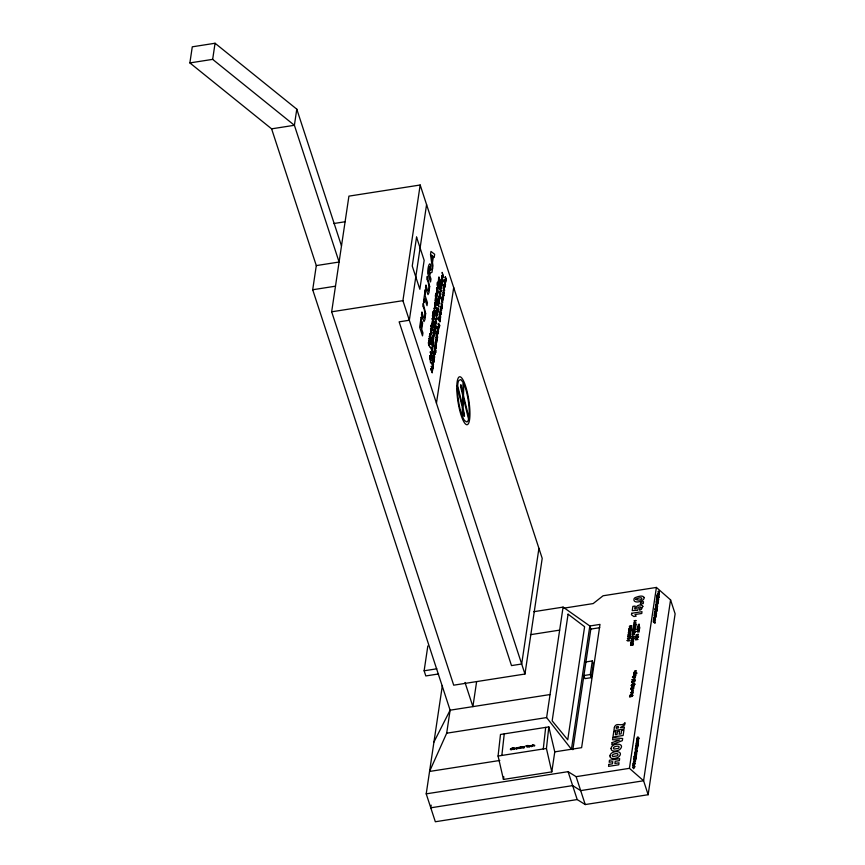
<?xml version="1.0" encoding="UTF-8"?>
<svg xmlns="http://www.w3.org/2000/svg" width="865" height="865" viewBox="0 0 865 865"><rect width="100%" height="100%" fill="white"/><g stroke="black" fill="none" stroke-linecap="round" stroke-linejoin="round"><path stroke-width="1.3" d="M498.078 756.042L500.478 734.461L548.832 726.892L554.779 751.858L551.794 771.872L503.441 779.441L498.078 756.042L546.431 748.474L548.832 726.892M501.851 755.448L504.252 733.866M520.092 747.014L520.611 746.636L519.941 748.42L520.557 747.111M543.274 748.971L545.674 727.389M499.797 760.465L429.559 771.45L446.686 733.196L450.114 710.187L312.697 289.753L316.298 265.587L271.61 128.842L189.878 62.918L192.279 46.818L215.061 43.25L296.792 109.174L341.491 245.919M316.298 265.587L339.091 262.03L294.392 125.284L212.66 59.361L215.061 43.25M296.792 109.174L294.392 125.284L271.61 128.842M331.663 311.8L348.919 196.139L420.174 185.002L542.204 558.368L524.958 674.03L453.703 685.177L331.663 311.8L402.917 300.663L420.174 185.002M426.575 204.583L409.329 320.245L399.143 321.845L511.496 665.596L521.682 664.006L538.927 548.345M437.02 288.683L437.982 291.635L437.236 287.548L437.214 288.791M438.079 281.558L439.161 286.791L438.198 281.914M442.156 297.506L442.372 296.36L442.675 298.522M443.172 300.058L442.35 297.603M436.447 403.231L453.693 287.558M438.544 673.954L425.818 675.943L424.131 670.786L427.829 645.971M563.991 608.138L593.163 603.575L603.1 595.769L656.405 587.432L670.57 599.877L675.122 613.826L648.145 794.719L585.237 804.558L577.204 799.563L435.333 821.75L426.218 793.854L442.372 685.491M431.17 805.153L430.77 807.802L572.652 785.615L580.685 790.61L643.592 780.771L670.57 599.877M476.626 681.642L472.906 706.619L465.002 682.453M503.441 779.441L503.83 776.77M563.083 607.111L589.822 625.99L571.441 749.263L546.615 717.572L563.083 607.111L533.77 611.696M572.846 749.706L590.827 629.093L589.822 625.99L599.996 624.4L581.615 747.663L554.779 751.858M590.298 674.538L583.929 675.533L584.945 678.636L591.303 677.641L590.298 674.538L592.32 660.925L585.962 661.93M591.303 677.641L593.336 664.028L592.32 660.925M648.145 794.719L643.592 780.771L629.428 768.336L656.405 587.432M433.949 742.029L450.114 710.187L550.043 694.552M189.878 62.918L212.66 59.361M333.706 223.538L345.092 221.754M312.697 289.753L335.479 286.185M530.396 634.694L559.655 630.12M590.827 629.093L599.737 627.698M631.245 625.827L630.455 626.314L630.553 625.622L631.774 625.719A1.741 0.995 -18.1 0 1 631.807 626.206L631.612 626.541A1.081 0.616 -18.1 0 1 631.245 626.811L629.742 627.093A1.135 0.649 -18.1 0 1 629.396 626.941C629.579 624.195 629.763 628.325 631.407 626.076A1.135 0.649 -18.1 0 0 631.277 625.86M424.131 670.786L436.847 668.796M446.686 733.196L546.615 717.572M426.218 793.854L568.089 771.666L576.122 776.673L585.237 804.558M576.122 776.673L629.428 768.336M432.478 268.928L430.489 270.107C431.527 259.673 427.721 263.306 427.71 273.297L430.543 281.947L430.975 279.027L429.797 275.405L430.381 272.929L431.959 272.421L432.965 265.717L432.5 262.56L433.354 256.764L434.187 257.467L434.663 254.288L430.975 251.434L430.511 254.526L432.5 268.82M658.362 600.883L657.93 601.499L656.567 599.337L656.384 600.505L658.189 602.083L658.622 599.196L656.73 598.245L658.384 600.775M637.97 744.949L637.537 745.565L636.164 743.392L635.991 744.56L637.797 746.149L638.229 743.262L636.326 742.311L637.992 744.841M442.447 299.82C442.653 307.032 441.107 292.111 441.604 300.609A3.168 0.714 81.1 0 0 441.842 301.604L442.653 302.966L442.35 298.933L442.318 300.75M568.089 771.666L577.204 799.563M402.917 300.663L524.958 674.03M546.431 748.474L551.794 771.872M435.419 300.533L436.079 302.804L435.419 300.533M436.295 337.945L436.944 340.215L436.295 337.945M612.334 755.534L612.431 756.053A1.935 1.103 -18.1 0 0 613.242 756.497L616.896 755.923A1.903 1.081 -18.1 0 0 617.88 755.199C618.929 752.745 614.745 753.685 613.555 754.226A1.925 1.103 -18.1 0 0 612.593 754.95L612.334 755.534M613.447 748.084L613.534 748.603A1.935 1.103 -18.1 0 0 614.345 749.036L618.01 748.463A1.903 1.081 -18.1 0 0 618.994 747.749C620.043 745.295 615.858 746.236 614.669 746.776A1.925 1.103 -18.1 0 0 613.696 747.501L613.447 748.084M632.045 679.825C635.656 681.696 635.634 676.787 632.045 679.825M642.868 606.311L641.387 609.414L639.657 610.225L639.613 608.484C644.382 606.625 635.688 606.116 638.197 608.755L637.624 610.322L632.239 610.614L632.866 606.387L635.126 606.041L634.694 608.895L636.197 608.809C634.867 605.468 641.506 603.446 642.868 606.311M433.441 337.188C434.457 338.993 432.63 339.015 433.7 341.945L433.538 343.016L432.208 338.961L432.987 335.339L433.441 337.188M434.284 353.331L435.041 354.564L434.176 354.639L434.63 357.342L433.3 353.277L433.722 351.309L434.284 353.331M434.727 348.454L435.355 350.693L434.727 348.454M438.09 282.682L438.717 284.92L438.09 282.682M438.447 280.238L439.074 282.477L438.447 280.238M439.29 297.949C440.112 301.723 439.258 293.235 439.258 291.689L440.912 293.624L440.728 294.792L440.361 294.327C441.139 298.187 438.241 299.441 439.55 302.707L439.388 303.788L438.068 299.723L438.836 296.1L439.29 297.949M442.188 282.412C441.172 287.807 440.988 275.265 442.188 282.412M630.92 692.692L632.25 693.114L633.288 692.076L630.92 692.692M431.138 369.074L431.657 371.009L431.138 369.074M431.505 366.63L432.024 368.566L431.505 366.63M432.057 362.965L432.576 364.9L432.057 362.965M435.603 350.498L435.333 351.222L434.781 346.973L435.798 352.563L435.549 349.914L435.603 350.498M439.334 282.282L439.139 283.06L438.501 278.757L439.517 284.347L439.279 281.709L439.334 282.282M429.375 336.171L429.992 338.356L429.375 336.171M432.587 357.937L433.192 360.132L432.587 357.937M510.426 749.079L510.469 749.436A1.146 0.714 -19.4 0 0 510.674 749.663A1.092 0.67 -19.4 0 0 511.237 749.793L512.567 749.058L511.15 749.458L511.085 748.603L512.491 748.117L510.426 749.079M631.223 688.583C633.58 690.205 633.558 686.248 631.223 688.583M430.381 336.269L430.997 338.453L430.381 336.269M431.462 334.02C430.467 335.22 430.77 329.176 431.462 334.02M433.581 358.034L434.198 360.229L433.581 358.034M436.263 293.635C434.89 290.554 438.187 302.415 436.414 293.927C437.874 297.841 437.149 292.857 436.263 293.635M438.058 333.057C436.955 333.976 437.441 328.365 438.058 333.057M440.274 318.147C439.215 319.163 439.636 313.379 440.274 318.147M441.734 308.373C440.685 309.4 441.085 303.604 441.734 308.373M445.021 286.369C443.95 287.385 444.383 281.612 445.021 286.369M432.381 328.689L432.154 330.69L430.824 326.624L431.257 324.862L432.381 328.689M440.858 281.266C442.75 295.279 442.956 270.81 440.858 281.266M635.148 761.676C636.11 762.368 631.688 759.07 635.148 761.676M655.54 617.61C656.503 618.334 652.102 614.983 655.54 617.61M433.516 332.484L434.446 334.874A4.93 1.114 81.1 0 0 434.565 333.793L434.338 330.69L434.868 333.717L434.144 336.626L433.246 333.457L433.884 329.76L433.516 332.484M627.147 640.597L628.887 640.997A1.092 0.616 -18.1 0 0 629.688 640.37C629.709 639.841 627.363 640.597 627.147 640.597M630.682 688.681L630.834 689.2A1.514 0.865 -18.1 0 0 631.385 689.405L633.137 689.081A1.384 0.789 -18.1 0 0 633.753 688.572L633.591 687.545L631.461 687.762A1.395 0.8 -18.1 0 0 630.845 688.27L630.682 688.681M631.839 636.694L633.591 637.083A1.092 0.616 -18.1 0 0 634.38 636.456C634.38 635.797 632.077 636.77 631.839 636.694M433.181 337.555L432.933 339.599L432.954 336.712L433.181 337.555M433.16 323.759L432.954 324.797L432.284 320.926L433.16 323.759M435.095 310.805C435.484 314.752 432.5 302.999 435.095 310.805M439.031 298.317L438.782 300.371L438.804 297.484L439.031 298.317M439.723 279.763L439.517 280.801L438.847 276.93L439.723 279.763M443.875 295.17L443.669 296.219L442.999 292.338L443.875 295.17M444.199 292.976C444.556 297.009 441.615 285.093 444.199 292.976M634.91 763.211L633.299 762.649L635.115 763.903L633.483 761.395L634.91 763.211M655.313 619.145L653.691 618.583L655.508 619.837L653.875 617.329L655.313 619.145M435.16 305.81L435.333 307.886L435.16 305.81M434.836 351.287L435.009 353.363L434.836 351.287M443.064 296.046L443.248 298.122L443.064 296.046M517.367 748.42C515.205 750.225 516.459 746.106 517.367 748.42M430.986 368.793L431.743 371.647L431.862 370.144A3.19 0.714 81.1 0 1 432.132 371.139C432.176 376.599 432.716 367.712 430.986 368.793M431.354 366.349L432.111 369.193L432.219 367.701A3.19 0.714 81.1 0 1 432.489 368.695C432.532 374.123 433.073 365.257 431.354 366.349M431.905 362.684L432.651 365.527L432.77 364.024A3.19 0.714 81.1 0 1 433.041 365.03C433.084 370.458 433.625 361.592 431.905 362.684M433.679 310.913C433.787 316.266 435.874 313 433.679 310.913M435.43 342.454C435.43 347.979 437.722 344.183 435.43 342.454M436.598 291.354C436.706 296.695 438.793 293.462 436.598 291.354M435.798 340.01C435.895 345.351 437.993 342.118 435.798 340.01M437.798 326.559C437.906 331.911 439.993 328.668 437.798 326.559M444.761 279.882C444.837 285.71 446.967 281.266 444.761 279.882M432.965 362.219L433.495 364.511L432.435 359.624L432.846 362.284M513.842 748.776C514.956 750.809 516.243 746.073 513.842 748.776M631.126 694.173C635.634 691.503 630.228 696.563 631.126 694.173M631.58 691.113C636.089 688.486 630.682 693.654 631.612 691.005M633.883 623.016C637.851 623.124 635.31 621.924 633.883 623.016M634.196 620.94C638.165 621.038 635.613 619.87 634.196 620.94M634.542 671.262C639.149 668.807 633.483 673.63 634.542 671.262M523.011 747.328C524.504 747.847 522.849 749.555 524.839 746.441L523.011 747.328M435.582 307.637L435.387 308.502L434.749 304.318L435.582 307.637M435.246 353.115L435.106 353.969L434.414 349.806L435.246 353.115M443.486 297.874L443.345 298.728L442.653 294.554L443.486 297.874M462.386 407.599L462.17 415.751L461.423 413.794A21.571 4.855 81.1 0 1 457.542 387.823L462.386 407.599M462.71 395.251L462.451 405.231L457.693 385.844A16.197 3.644 81.1 0 1 459.055 380.33L460.85 379.573L463.056 382.362L462.786 392.71L460.818 384.687L460.558 386.439L462.71 395.251M463.099 410.529L462.916 417.709L464.429 420.466L466.527 421.871A16.197 3.644 81.1 0 0 468.527 418.995L463.435 398.192L463.164 408.172L464.494 416.206L463.099 410.529M463.824 383.746L463.499 395.651L468.873 417.59A21.571 4.855 81.1 0 0 463.824 383.746M644.22 597.499C644.468 601.975 632.142 604.321 634.099 598.656A3.255 1.849 -18.1 0 1 635.31 597.574C637.819 596.72 642.511 594.655 644.22 597.499M430.554 331.911C431.462 339.599 432.414 330.603 430.554 331.911M437.139 330.949C438.014 338.453 439.074 329.933 437.139 330.949M439.366 316.039C440.263 323.64 441.269 314.882 439.366 316.039M440.826 306.264C441.723 313.844 442.729 305.15 440.826 306.264M444.102 284.271C444.999 291.862 446.005 283.104 444.102 284.271M609.955 755.902C609.695 759.275 614.269 758.713 616.388 758.021A4.909 2.79 -18.1 0 0 618.875 756.81C625.135 750.29 610.43 749.858 609.955 755.902M611.068 748.452C610.809 751.826 615.383 751.252 617.502 750.571A4.909 2.79 -18.1 0 0 619.989 749.36C626.249 742.84 611.544 742.408 611.068 748.452M425.645 313.433L424.975 319.509L423.98 321.607L421.504 314.903L421.947 311.973C425.515 326.873 425.807 309.227 422.79 306.275L423.223 303.356L425.645 313.433M429.667 286.466L428.997 292.543L428.002 294.641L425.526 287.926L425.969 285.007C429.537 299.906 429.829 282.26 426.813 279.308L427.245 276.389L429.667 286.466M636.629 751.782C634.986 749.933 634.402 751.036 636.91 752.258A1.741 0.822 54.4 0 0 636.91 751.685L636.034 750.604L636.629 751.782M638.651 738.223C636.997 736.342 636.413 737.488 638.932 738.699A1.741 0.822 54.4 0 0 638.932 738.126L638.056 737.034L638.651 738.223M657.022 607.717C655.356 605.868 654.794 607.046 657.303 608.192A1.741 0.822 54.4 0 0 657.303 607.63L656.438 606.538L657.022 607.717M659.043 594.158C657.422 592.211 656.816 593.422 659.325 594.633A1.741 0.822 54.4 0 0 659.325 594.06L658.46 592.979L659.043 594.158M439.863 320.774C438.36 322.85 439.377 314.903 438.598 317.596A2.53 0.573 81.1 0 0 438.587 318.385L439.907 321.975A3.168 0.714 81.1 0 0 440.026 321.326L439.744 318.925L439.863 320.774M430.046 268.518L429.343 274.032L428.629 271.837L429.57 266.68L430.046 268.518M429.505 336.334L429.959 337.88L429.548 336.236M432.716 358.099L433.16 359.656L432.716 358.099M632.823 695.363L632.164 696.379L629.504 696.876L632.272 695.665L629.742 695.309L632.823 695.363M635.937 747.079C636.856 749.674 637.797 746.214 637.17 748.744A1.146 0.541 54.4 0 1 636.856 748.636L635.97 746.971M656.33 603.013C657.238 605.597 658.189 602.137 657.562 604.678A1.146 0.541 54.4 0 1 657.249 604.57L656.286 602.429L656.33 603.013M430.11 344.421C428.489 346.357 428.207 334.29 430.11 344.421M430.511 336.431L430.954 337.977L430.511 336.431M430.478 341.978C428.77 343.719 428.586 331.857 430.478 341.978M433.711 358.196L434.154 359.754L433.743 358.11M434.122 353.234L433.949 354.65L433.798 351.99L434.122 353.234M432.208 328.549L432.057 329.792L431.343 325.521L432.208 328.549M437.279 334.009L437.582 337.545L436.252 333.479L436.641 331.652L437.279 334.009M444.242 287.331L444.545 290.856L443.215 286.802L443.594 284.974L444.242 287.331M635.797 757.091L634.683 756.042L635.797 757.091M636.348 753.426L635.234 752.377L636.348 753.426M656.189 613.026L655.075 611.977L656.189 613.026M656.74 609.36L655.627 608.311L656.74 609.36M433.841 311.065L434.025 312.557L433.841 311.065M436.76 291.505L436.944 293.008L436.76 291.505M435.592 342.616L435.765 344.108L435.592 342.616M435.949 340.161L436.133 341.664L435.949 340.161M437.96 326.721L438.144 328.213L437.96 326.721M440.101 312.427L440.599 317.304L439.636 314.363L440.08 311.627L441.009 314.601L440.101 312.427M440.653 308.762L441.15 313.638L440.188 310.697L440.631 307.962L441.604 310.546L440.674 308.654M444.924 280.033L445.097 281.536L444.924 280.033M432.435 360.381L432.727 361.84L432.435 360.381M435.095 302.728L435.798 306.296L435.117 301.885L436.014 304.826L435.095 302.728M438.339 324.245L439.031 327.813L438.36 323.402L439.258 326.343L438.339 324.245M441.366 303.961L442.058 307.529L441.377 303.118L442.275 306.059L441.366 303.961M445.302 277.557L445.994 281.136L445.324 276.724L446.21 279.665L445.302 277.557M519.054 747.771L519.454 748.495L519.454 747.392L517.94 747.522L517.8 748.755L519.054 747.771M522.157 747.295L522.557 748.009L522.568 746.906L521.044 747.036L520.903 748.268L522.157 747.295M435.3 300.014C437.495 311.454 435.376 291.246 435.3 300.014M436.165 337.426C438.382 348.973 436.187 328.43 436.165 337.426M432.641 326.148L431.711 324.234L432.608 327.175L431.938 322.775L432.641 326.148M430.705 328.7L431.019 330.149C433.181 337.199 429.764 327.803 430.705 328.7M429.959 344.238L428.921 340.897L429.959 344.238M430.327 341.794L429.289 338.453L430.327 341.794M636.11 757.351L636.013 758.118L634.207 756.54L634.38 755.686L636.11 757.351M636.662 753.685L636.554 754.453L634.759 752.874L634.921 752.02L636.662 753.685M656.503 613.296L656.405 614.053L654.6 612.474L654.773 611.62L656.503 613.296M657.054 609.63L656.946 610.387L655.151 608.809L655.313 607.954L657.054 609.63M433.452 322.007L433.343 322.58L432.089 318.482L433.452 322.007M434.5 314.925L434.392 315.498L433.138 311.4L434.5 314.925M636.748 639.03L636.002 639.473L636.748 639.03M638.575 626.822L637.819 627.255L638.575 626.822M437.106 333.793L436.944 334.993L436.717 332.322L437.106 333.793M444.069 287.104L443.907 288.315L443.68 285.645L444.069 287.104M634.434 766.293L633.991 765.882L634.434 766.293M654.827 622.227L654.383 621.816L654.827 622.227M637.181 638.9L638.035 639.462L635.526 639.862L635.98 638.705L637.181 638.9M639.008 626.682L639.851 627.255L637.354 627.644L637.797 626.487L639.008 626.682M637.31 634.802L636.618 635.321L637.31 634.802M513.129 747.803L512.945 749.512L513.129 747.803M516.924 748.312L516.264 748.69L516.924 748.312M526.169 745.771L527.218 747.284L528.158 745.457L526.169 745.771M532.743 744.743L532.559 746.441L532.743 744.743M634.748 766.476L634.629 767.406L632.823 765.817L633.018 764.865L634.748 766.476M655.14 622.411L655.021 623.341L653.216 621.751L653.41 620.8L655.14 622.411M633.926 764.152L633.526 763.665L633.926 764.152M654.318 620.097L653.918 619.6L654.318 620.097M633.645 765.687L633.277 765.265L633.645 765.687M654.037 621.621L653.67 621.2L654.037 621.621M416.562 237.118L412.248 266.031L419.849 289.267L424.153 260.354L416.562 237.118M421.147 317.293L419.666 327.219L422.498 335.869L422.931 332.949L421.731 329.273L422.628 323.218L422.152 321.758L421.255 327.803L420.585 325.759L421.633 318.752L421.147 317.293M425.245 289.797L423.536 301.301L424.012 302.772L424.65 298.468L427.007 305.659L427.44 302.739L425.093 295.549L425.245 289.797M432.738 256.245L432.154 260.203L431.397 255.034L432.738 256.245M428.424 342.67L428.748 345.33C427.743 340.086 431.786 353.742 428.424 342.67M429.7 333.944L430.802 340.269L429.7 333.944M432.446 315.747L433.689 320.428L432.619 316.568L433.884 319.12L432.965 314.428L434.133 317.433L432.803 313.368L433.722 318.331L432.446 315.747M432.954 312.351L433.084 313.314L432.954 312.351M435.722 293.808L435.344 296.306L435.657 295.743L436.836 299.333L435.722 293.808M436.565 288.153L436.695 289.115L436.565 288.153M437.398 282.541L437.063 284.823L438.393 288.878L438.739 286.531L438.296 287.991L437.398 282.541M433.322 313.476L434.23 316.806L433.322 313.476M436.933 289.267L437.831 292.597L436.933 289.267M429.71 355.699L430.565 362.976L431.365 357.634L429.71 355.699M430.294 351.936L431.451 357.04L432.013 353.288L431.786 352.606L431.386 355.277L430.294 351.936M430.975 347.395L432.132 352.498L432.684 348.746L432.457 348.065L432.068 350.736L430.975 347.395M432.057 339.977L431.473 343.924L432.803 347.979L433.408 343.935L433.181 343.254L432.738 346.227L432.554 341.762L432.154 344.432L431.862 343.535L432.057 339.977M434.468 323.867L433.873 327.813L435.203 331.868L435.809 327.824L435.582 327.143L435.138 330.116L434.954 325.651L434.554 328.322L434.262 327.424L434.468 323.867M434.771 321.791L435.949 326.905L435.225 323.25L436.414 323.759L436.576 322.677L435.246 318.623L435.982 322.331L434.771 321.791M436.274 311.757L435.722 315.411L437.052 319.466L436.274 311.757M436.555 309.832L437.722 314.968L436.555 309.832M436.879 307.735L438.036 312.838L438.598 309.097L438.371 308.416L437.982 311.086L436.879 307.735M437.96 300.425L437.333 304.653L437.549 305.334L437.787 303.756L438.89 307.129L437.96 300.425M440.242 285.136L439.604 289.375L439.831 290.056L440.069 288.478L441.172 291.851L440.242 285.136M440.501 283.406L441.669 288.542L440.501 283.406M441.669 275.546L442.837 280.649L442.123 277.005L443.312 277.503L443.475 276.432L442.145 272.367L442.88 276.076L441.669 275.546M430.543 358.002L430.327 359.462L429.937 357.234L430.543 358.002M440.09 293.992L439.874 295.441L439.485 293.213L440.09 293.992M432.9 355.72L434.003 362.035L432.9 355.72M437.106 327.77L438.371 332.225L437.106 327.77M437.247 326.797L438.523 331.241L437.247 326.797M444.069 281.093L445.334 285.536L444.069 281.093M444.21 280.109L445.486 284.563L444.21 280.109M434.879 346.26L435.884 348.909L435.279 345.773C438.025 352.542 433.581 337.177 435.895 346.703L435.084 344.886L435.722 348.098L434.879 346.26M432.846 367.528L432.965 368.533L432.846 367.528M439.29 324.256L439.69 325.986L439.29 324.256M568.078 614.172L552.162 720.848L567.743 739.802L584.61 626.725L568.078 614.172M627.482 638.748L629.915 638.673L630.088 637.57L629.547 638.424L627.482 638.748M627.882 635.959L627.709 637.127L630.207 636.726L630.39 635.537L629.839 636.478L628.844 635.862L628.174 636.737L627.882 635.959M628.131 634.25L630.499 634.813L629.99 634.434L630.726 633.234L628.131 634.25M628.39 632.531L630.888 632.153L629.255 632.412C634.629 630.261 625.114 632.272 630.153 631.623L628.39 632.531M628.714 630.336L631.223 629.947L628.714 630.336M628.898 629.115L631.396 628.736L629.763 628.985C635.137 626.844 625.633 628.844 630.672 628.206L628.898 629.115M608.863 764.401L608.56 766.379L618.745 764.79L619.037 762.811L614.918 763.449L615.242 761.287L619.362 760.649L619.654 758.659L609.479 760.249L609.187 762.238L612.744 761.687L612.42 763.849L608.863 764.401M612.117 742.592L611.804 744.657L622.346 740.656L622.659 738.505L612.842 737.726L612.539 739.726L619.654 740.008L612.117 742.592M613.728 731.779L612.939 737.077L623.114 735.488L623.924 730.092L621.611 730.449L621.102 733.866L619.102 734.18L619.556 731.098L617.48 731.422L617.026 734.504L615.404 734.753L615.902 731.433L613.728 731.779M614.399 727.292L613.901 730.59L624.087 729L624.379 727.011L620.248 727.66L624.692 724.935L625.017 722.697C621.816 727.508 616.388 721.518 614.399 727.292M631.666 613.296L631.45 614.766L633.85 616.54L636.164 616.172L634.964 614.539L641.754 613.48L642.014 611.674L631.666 613.296M629.655 633.969L628.693 634.337L629.655 633.969M616.388 727.411L616.258 728.276L618.324 727.952L618.389 726.622L617.102 726.438L616.388 727.411M630.758 644.263L630.585 645.431L633.083 645.041L633.266 643.841L632.715 644.782L631.731 644.166L631.05 645.041L630.758 644.263M631.05 642.273L630.888 643.344L633.396 642.955L632.38 642.803L632.477 642.144L631.363 642.965L631.05 642.273M631.342 640.316L631.18 641.398L633.688 640.997L632.672 640.846L632.769 640.197L631.655 641.008L631.342 640.316M631.645 638.273L631.472 639.44L633.98 639.051L634.153 637.851L633.602 638.803L632.618 638.186L631.947 639.062L631.645 638.273M632.283 634.023L632.099 635.278L634.715 634.099L632.283 634.023M632.456 632.899L634.953 632.51L632.456 632.899M632.618 631.807C641.235 630.985 626.833 630.077 634.521 631.115L632.618 631.807M633.072 628.747L632.899 629.915L635.397 629.525L635.58 628.325L635.029 629.266L634.348 629.374L634.467 628.585L633.364 629.525L633.072 628.747M633.256 627.525L635.753 627.147L634.121 627.395C639.495 625.254 629.98 627.255 635.018 626.617L633.256 627.525M633.71 624.465L633.537 625.633L636.034 625.244L636.218 624.043L635.667 624.995L634.683 624.379L634.002 625.254L633.71 624.465M640.673 602.148L640.392 604.04L643.225 603.597L643.506 601.705L640.673 602.148M636.013 636.618L635.84 637.786L638.338 637.386L638.521 636.197L637.97 637.137L636.986 636.521L636.305 637.397L636.013 636.618M636.251 635.029L636.153 635.699C638.413 635.559 639.841 632.888 636.251 635.029M636.781 631.493L639.138 632.055L638.738 631.039L639.376 630.477L636.781 631.493M637.062 629.612L639.484 629.698L637.559 629.709L639.624 628.779L637.7 628.779L639.711 628.174L637.213 628.563L638.803 629.06L637.062 629.612M638.489 624.422L638.316 625.525L638.489 624.422M638.294 631.212L637.332 631.569L638.294 631.212M639.235 624.314L639.073 625.406L639.235 624.314M631.223 685.35L634.359 684.864L631.223 685.35M631.85 681.458L631.655 682.745L632.877 681.944A4.876 2.779 -18.1 0 0 633.807 682.053L634.834 681.631L631.85 681.458M632.456 677.1L635.407 677.792L634.791 677.317L635.699 675.814L632.456 677.1M631.839 686.918L634.045 686.918L632.293 686.518L634.24 685.621L632.164 686.032L631.839 686.918M632.185 684.604C640.197 684.464 629.482 682.982 633.84 684.01L632.185 684.604M633.515 675.641L635.732 675.641L633.969 675.262L635.862 674.776L634.11 674.484L636.045 673.543L633.796 674.095L633.515 675.641M633.883 673.175C640.63 675.122 634.315 669.715 633.883 673.175M631.958 692.238L631.407 692.703L631.958 692.238M634.359 676.744L633.158 677.198L634.359 676.744M634.445 680.366L634.986 680.647L634.445 680.366M653.551 619.502L653.453 620.173C655.205 622.973 655.692 619.286 653.551 619.502M654.199 615.21L655.951 617.113L655.302 615.48C658.06 617.556 652.524 612.636 655 615.21L654.902 615.826L654.199 615.21M654.556 612.777L654.383 613.934L656.189 615.523L656.362 614.323L655.929 614.939L654.556 612.777M655.108 609.111L654.935 610.268L656.73 611.858L656.913 610.658L656.47 611.274L655.108 609.111M655.811 604.343L655.638 605.511L657.443 607.089L657.616 605.889L657.184 606.506L655.811 604.343M656.892 597.131L658.643 599.023L657.519 597.693C661.347 599.25 654.448 594.266 658.189 597.542L656.892 597.131M657.13 595.553L658.881 597.445L657.13 595.553M657.216 594.936L658.968 596.828L657.843 595.498C661.671 597.045 654.773 592.071 658.514 595.347L657.216 594.936M656.254 601.532L657.995 603.413L658.157 602.31L657.735 602.829L656.254 601.532M633.158 763.568L633.061 764.227C634.813 767.039 635.299 763.352 633.158 763.568M633.796 759.275L635.559 761.168L634.91 759.535C637.656 761.622 632.131 756.702 634.607 759.275L634.51 759.892L633.796 759.275M634.164 756.832L633.991 758L635.786 759.589L635.97 758.389L635.537 759.005L634.164 756.832M634.715 753.166L634.542 754.334L636.337 755.923L636.521 754.723L636.078 755.329L634.715 753.166M635.418 748.409L635.245 749.577L637.051 751.155L637.224 749.955L636.791 750.571L635.418 748.409M636.499 741.197L638.251 743.089L637.127 741.759C640.954 743.305 634.056 738.332 637.797 741.608L636.499 741.197M636.737 739.607L638.489 741.51L636.737 739.607M636.824 739.002L638.575 740.883L637.451 739.564C641.279 741.11 634.38 736.137 638.121 739.413L636.824 739.002M635.862 745.598L637.591 747.479L637.765 746.376L637.343 746.895L635.862 745.598M657.822 599.153L657.119 598.785L657.822 599.153M637.429 743.219L636.726 742.851L637.429 743.219M530.115 746.214C528.093 748.787 528.115 744.322 530.115 746.214M532.245 745.879C530.223 748.452 530.245 743.987 532.245 745.879M533.543 745.349C534.873 747.468 535.37 744.138 533.543 745.349M523.541 747.057L524.255 747.274L523.585 746.992M529.618 746.3L528.785 746.657L529.618 746.3M531.759 745.965L530.883 746.257L531.759 745.965M514.394 748.452L515.075 748.474L514.394 748.452M635.775 672.548L634.38 672.894L635.775 672.548M635.634 599.315C642.49 602.516 645.258 594.601 635.634 599.315M634.737 679.403L632.531 679.749L634.737 679.403M658.773 591.444L657.973 591.595L658.968 591.249L659.346 592.795L658.773 591.444M633.937 767.796L633.494 768.239L632.921 766.898L633.591 768.704L633.937 767.796M456.807 386.212A24.274 5.471 81.1 0 0 466.203 424.531A24.274 5.471 81.1 0 0 467.089 391.445A24.274 5.471 81.1 0 0 456.807 386.212"/></g></svg>
